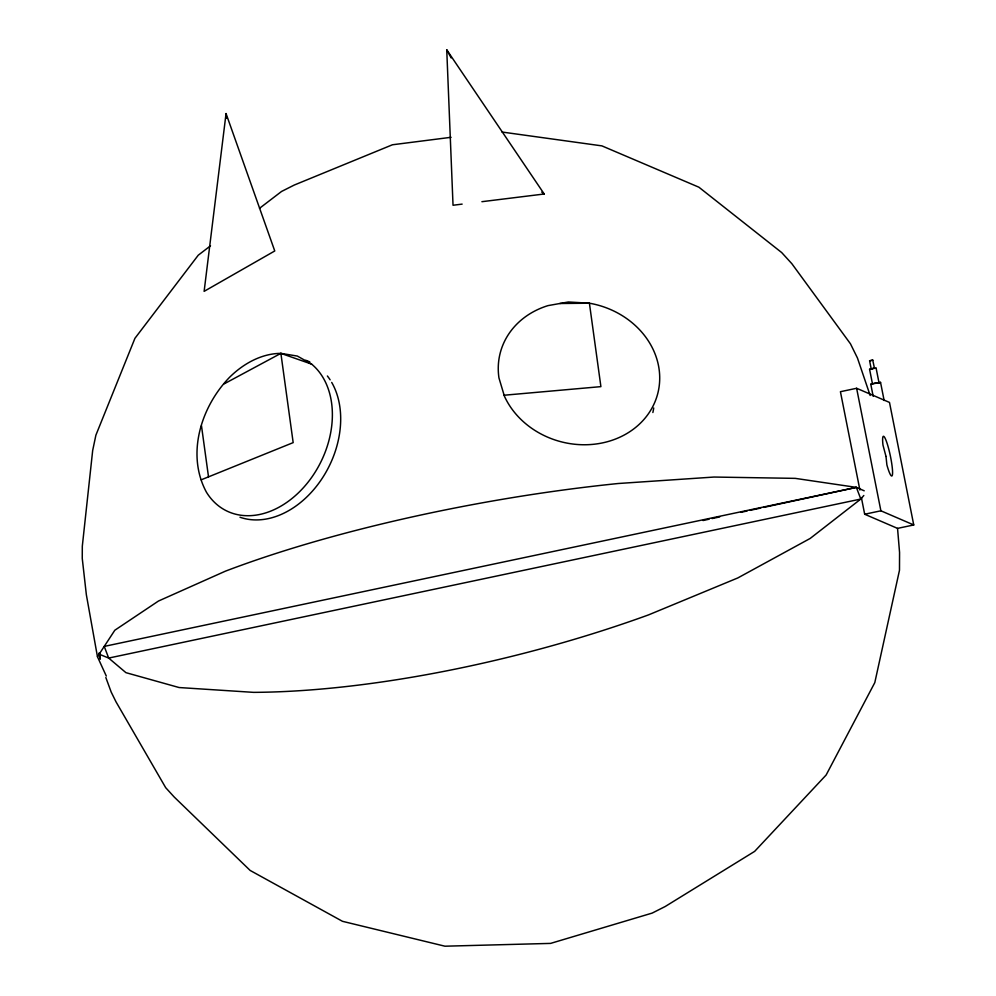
<?xml version="1.0" encoding="UTF-8"?>
<svg xmlns="http://www.w3.org/2000/svg" width="996" height="996" viewBox="0 0 996 996"><rect width="100%" height="100%" fill="white"/><g stroke="black" fill="none" stroke-linecap="round" stroke-linejoin="round"><path stroke-width="1.49" d="M226.055 113.569L204.13 291.342L274.759 250.967L226.055 113.569L226.428 118.213M106.298 676.06L97.459 656.75L114.826 630.231L158.464 601.036L225.407 571.169A412.319 91.557 -10.2 0 1 618.242 483.508L714.032 477.047L795.244 478.366L856.373 487.38L864.217 490.804M863.818 495.498L860.805 499.046L810.171 538.45L737.787 577.954L648.608 614.868A412.319 119.781 -14.3 0 1 253.544 692.357L179.106 687.539L125.932 672.661L108.676 658.07L99.152 654.173M210.517 245.813L198.266 255.188L134.933 338.316L95.89 435.177L92.678 450.478L82.307 546.244L82.257 558.457L86.353 594.737L97.459 656.75M259.508 208.326L281.557 191.456L294.243 185.057L392.449 144.769L451.088 137.299M871.874 368.943L871.226 368.968L869.595 360.776L872.733 360.116L874.476 368.321L869.57 369.242L872.484 383.933L880.526 382.302L884.137 400.492M872.857 360.166L869.608 360.813M871.214 368.931L872.185 368.607M875.895 368.147L872.322 368.42M873.168 396.284L870.778 384.232L876.194 382.75M876.094 368.034L878.995 382.713L878.385 382.999M880.551 382.427L879.642 382.838M224.175 383.846L280.884 353.368L297.368 356.07L311.611 364.113A85.258 62.648 -63.2 0 1 306.805 483.757A85.258 62.648 -63.2 0 1 206.396 492.136C186.015 454.325 201.043 406.704 229.528 377.335A85.258 62.648 -63.2 0 1 280.884 353.368L311.611 364.113M201.192 479.823L293.173 442.622L280.884 353.368M702.989 520.535L709.065 519.215M712.103 518.555L719.697 516.924M740.962 512.317L747.037 511.01M750.075 510.35L760.695 508.06M763.733 507.4L856.373 487.38L860.805 499.046L108.676 658.07L104.244 646.404L856.373 487.38M861.391 497.589L864.677 514.235L897.545 528.378L913.743 524.954L889.49 402.421L856.622 388.278L840.425 391.702L859.897 490.032M864.677 514.235L880.887 510.799L913.743 524.954M876.928 382.788L878.995 382.713M462.144 204.118L453.031 205.251L446.743 49.8L544.214 193.996L481.902 201.69M870.902 369.279L869.595 369.317M504.138 395.225L600.899 386.635L589.408 303.207L568.343 301.987L547.987 305.623A81.323 70.766 14.3 0 0 498.959 377.957L504.437 396.246A81.323 70.766 14.3 0 0 643.08 420.424A81.323 70.766 14.3 0 0 589.408 303.207L559.852 303.506M871.836 384.381L870.778 384.232M501.996 132.032L601.908 145.877L698.881 187.198L781.698 252.573L791.857 263.703L850.46 343.807L857.456 358.012L870.155 395.474M541.787 192.153L544.214 193.996M446.743 49.8L451.151 57.93M105.825 677.492L111.178 692.033L115.984 701.794L165.685 787.674L174.225 797.037L250.145 870.442L342.475 921.312L444.951 946.2L550.589 943.399L652.168 913.095L665.191 906.522L754.644 851.381L826.132 775.013L874.799 682.621L899.488 570.235L899.562 552.456L897.545 528.378M98.778 653.214L100.297 659.165L99.662 653.202M856.622 388.278L880.887 510.799M201.478 425.728L208.513 476.86M653.712 407.987A81.323 70.766 14.3 0 1 652.866 412.518M327.385 375.99A85.258 62.648 -63.2 0 1 330.124 379.825M331.705 382.414A85.258 62.648 -63.2 0 1 321.173 479.873A85.258 62.648 -63.2 0 1 239.999 517.235M305.685 360.266A85.258 62.648 -63.2 0 1 309.818 361.946M885.992 456.442L882.966 445.038A20.331 2.751 78.1 0 1 886.552 441.751A20.331 2.751 78.1 0 1 892.578 472.166A20.331 2.751 78.1 0 1 886.888 464.883L885.992 456.442"/></g></svg>
